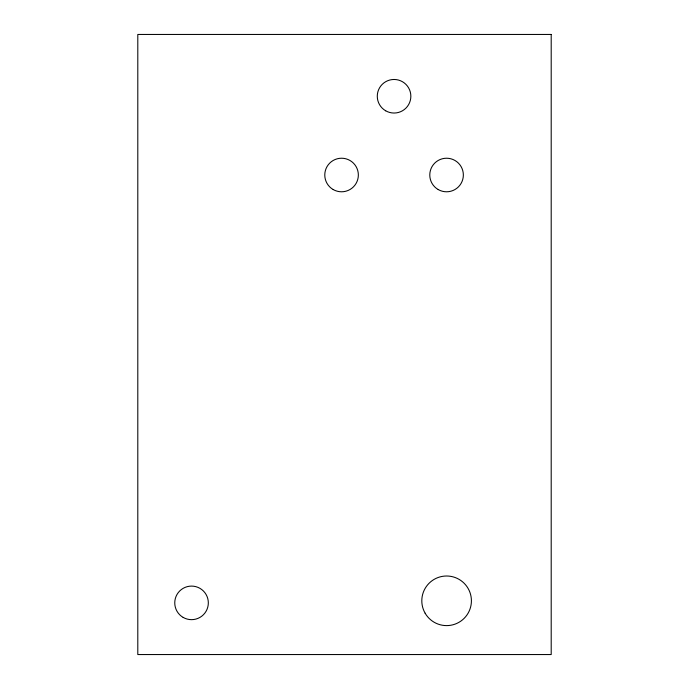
<?xml version="1.0" encoding="UTF-8"?>
<svg xmlns="http://www.w3.org/2000/svg" width="689" height="689" viewBox="0 0 689 689"><rect width="100%" height="100%" fill="white"/><g stroke="black" fill="none" stroke-linecap="round" stroke-linejoin="round"><path stroke-width="1.03" d="M551.2 34.45L137.8 34.45L137.8 654.55L551.2 654.55L551.2 34.45M425.13 613.21A24.804 24.804 0 0 0 468.089 613.21A24.804 24.804 0 0 0 446.61 576.004A24.804 24.804 0 0 0 425.13 613.21M183.153 617.413A16.786 16.786 0 0 0 208.328 602.875A16.786 16.786 0 0 0 183.153 588.337A16.786 16.786 0 0 0 183.153 617.413M438.178 189.544A16.786 16.786 0 0 0 463.352 175.006A16.786 16.786 0 0 0 438.178 160.468A16.786 16.786 0 0 0 438.178 189.544M385.676 110.791A16.786 16.786 0 0 0 410.851 96.253A16.786 16.786 0 0 0 385.676 81.715A16.786 16.786 0 0 0 385.676 110.791M333.175 189.544A16.786 16.786 0 0 0 358.349 175.006A16.786 16.786 0 0 0 333.175 160.468A16.786 16.786 0 0 0 333.175 189.544"/></g></svg>
